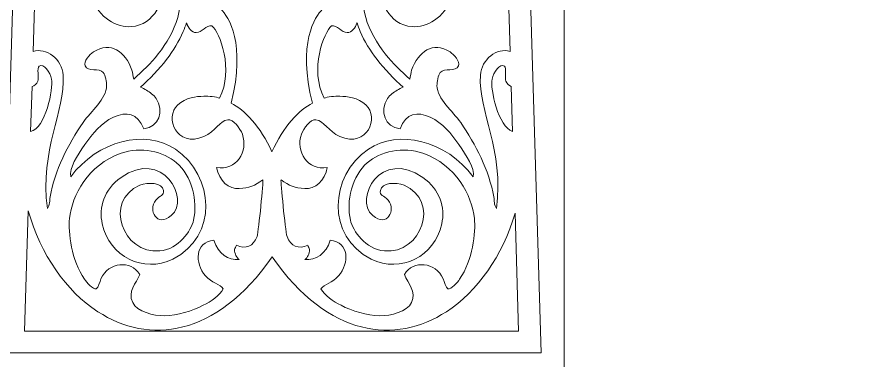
# Model space of a CAD drawing. Header units: millimetres. Extents: x -450 to 450, y -635 to 635.
# Drawn here: x -93.7 to 21.5, y 429.1 to 476.2 of the extents above; entities that cross this region are included whole.
import ezdxf

# ---------------------------------------------------------------- set-up
doc = ezdxf.new("R2010")
doc.units = ezdxf.units.MM
doc.header["$MEASUREMENT"] = 0
doc.layers.add('Camada 1', color=7, linetype='Continuous')

msp = doc.modelspace()

# ---------------------------------------------------------------- linework, layer by layer
at = {"layer": 'Camada 1', "color": 250, "lineweight": 20}
for points, knots in [([(-165.5788, 630.1801), (-165.5788, 630.1801), (-159.5333, 430.1057), (-159.5333, 430.1057), (-159.5333, 430.1057), (-159.5333, 430.1057), (-97.7235, 430.1057), (-97.7235, 430.1057), (-97.7235, 430.1057), (-97.7235, 430.1057), (-91.678, 630.1801), (-91.678, 630.1801), (-91.678, 630.1801), (-91.678, 630.1801), (-165.5788, 630.1801), (-165.5788, 630.1801)], [0, 0, 0, 0, 0.2, 0.2, 0.2, 0.2, 0.4, 0.4, 0.4, 0.4, 0.6, 0.6, 0.6, 0.6, 1, 1, 1, 1]), ([(-21.8227, 430.1057), (-21.8227, 430.1057), (-27.8682, 630.1801), (-27.8682, 630.1801), (-27.8682, 630.1801), (-27.8682, 630.1801), (-89.678, 630.1801), (-89.678, 630.1801), (-89.678, 630.1801), (-89.678, 630.1801), (-95.7235, 430.1057), (-95.7235, 430.1057), (-95.7235, 430.1057), (-95.7235, 430.1057), (-21.8227, 430.1057), (-21.8227, 430.1057)], [0, 0, 0, 0, 0.2, 0.2, 0.2, 0.2, 0.4, 0.4, 0.4, 0.4, 0.6, 0.6, 0.6, 0.6, 1, 1, 1, 1]), ([(1.3334, 406.1801), (1.3334, 406.1801), (26.3334, 406.1801), (26.3334, 406.1801), (26.3334, 406.1801), (26.3334, 406.1801), (26.3334, 412.1801), (26.3334, 412.1801), (26.3334, 412.1801), (26.3334, 412.1801), (46.3334, 412.1801), (46.3334, 412.1801), (46.3334, 412.1801), (46.3334, 412.1801), (46.3334, 512.1801), (46.3334, 512.1801), (46.3334, 512.1801), (46.3334, 512.1801), (26.3334, 512.1801), (26.3334, 512.1801), (26.3334, 512.1801), (26.3334, 512.1801), (26.3334, 518.1801), (26.3334, 518.1801), (26.3334, 518.1801), (26.3334, 518.1801), (1.3334, 518.1801), (1.3334, 518.1801), (1.3334, 518.1801), (1.3334, 518.1801), (1.3334, 512.1801), (1.3334, 512.1801), (1.3334, 512.1801), (1.3334, 512.1801), (-18.6666, 512.1801), (-18.6666, 512.1801), (-18.6666, 512.1801), (-18.6666, 512.1801), (-18.6666, 412.1801), (-18.6666, 412.1801), (-18.6666, 412.1801), (-18.6666, 412.1801), (1.3334, 412.1801), (1.3334, 412.1801), (1.3334, 412.1801), (1.3334, 412.1801), (1.3334, 406.1801), (1.3334, 406.1801)], [0, 0, 0, 0, 0.07692308, 0.07692308, 0.07692308, 0.07692308, 0.15384615, 0.15384615, 0.15384615, 0.15384615, 0.23076923, 0.23076923, 0.23076923, 0.23076923, 0.30769231, 0.30769231, 0.30769231, 0.30769231, 0.38461538, 0.38461538, 0.38461538, 0.38461538, 0.46153846, 0.46153846, 0.46153846, 0.46153846, 0.53846154, 0.53846154, 0.53846154, 0.53846154, 0.61538462, 0.61538462, 0.61538462, 0.61538462, 0.69230769, 0.69230769, 0.69230769, 0.69230769, 0.76923077, 0.76923077, 0.76923077, 0.76923077, 0.84615385, 0.84615385, 0.84615385, 0.84615385, 1, 1, 1, 1]), ([(-81.7986, 479.5146), (-83.0676, 482.2448), (-81.9353, 484.6911), (-79.5949, 486.1107), (-79.5949, 486.1107), (-77.5963, 487.312), (-74.9823, 486.2855), (-73.812, 485.3244), (-73.812, 485.3244), (-72.8774, 484.5381), (-72.3226, 483.315), (-71.8819, 482.0919), (-71.8819, 482.0919), (-70.3317, 477.8109), (-71.9861, 474.1392), (-74.3136, 471.1492), (-74.3136, 471.1492), (-75.3523, 469.8147), (-76.5021, 468.7903), (-77.6723, 467.6546), (-77.6723, 467.6546), (-77.7711, 468.0914), (-77.8015, 468.5718), (-77.9307, 468.9214), (-77.9307, 468.9214), (-78.8274, 471.4331), (-80.8335, 472.9621), (-83.1816, 471.4114), (-83.1816, 471.4114), (-83.7135, 471.0837), (-84.5874, 470.1227), (-84.3366, 469.5111), (-84.3366, 469.5111), (-83.9947, 468.6592), (-82.3761, 469.249), (-81.8518, 468.5937), (-81.8518, 468.5937), (-81.5402, 468.2005), (-81.3882, 467.2614), (-81.3882, 466.8027), (-81.3882, 466.8027), (-81.4186, 464.9024), (-83.5235, 463.3299), (-84.6254, 461.7136), (-84.6254, 461.7136), (-86.6695, 458.7213), (-88.5085, 455.1612), (-89.1316, 451.5135), (-89.1316, 451.5135), (-89.2228, 451.0112), (-89.124, 450.3996), (-89.5115, 449.9191), (-89.5115, 449.9191), (-90.5602, 458.0442), (-87.0495, 463.1989), (-87.3458, 468.2224), (-87.3458, 468.2224), (-87.4743, 470.3945), (-89.6768, 472.091), (-91.4724, 471.4653), (-91.4724, 471.4653), (-91.4724, 471.4653), (-90.4862, 504.1058), (-90.4862, 504.1058), (-90.4862, 504.1058), (-89.9215, 501.139), (-88.9085, 498.1888), (-87.4066, 495.4152), (-87.4066, 495.4152), (-85.7576, 498.8226), (-81.335, 492.7943), (-81.0159, 491.1999), (-81.0159, 491.1999), (-80.8259, 490.2606), (-81.1451, 488.7099), (-81.867, 488.8191), (-81.867, 488.8191), (-82.3001, 488.8627), (-82.5129, 490.3043), (-82.832, 490.5664), (-82.832, 490.5664), (-83.7363, 491.3527), (-85.0585, 490.6756), (-85.0965, 489.1249), (-85.0965, 489.1249), (-85.1345, 487.596), (-83.5539, 486.3729), (-81.8974, 486.5912), (-81.8974, 486.5912), (-81.7378, 486.6131), (-81.5934, 486.6349), (-81.449, 486.6786), (-81.449, 486.6786), (-83.4399, 484.9531), (-84.4658, 481.9826), (-83.4171, 478.8593), (-83.4171, 478.8593), (-82.4673, 476.0854), (-79.9292, 474.7094), (-78.0067, 474.8841), (-78.0067, 474.8841), (-74.8227, 475.1244), (-73.2649, 478.6191), (-73.7589, 481.109), (-73.7589, 481.109), (-74.154, 483.1622), (-76.0461, 484.9968), (-77.6343, 484.6474), (-77.6343, 484.6474), (-78.5766, 484.4507), (-79.4429, 483.5116), (-79.5265, 482.9655), (-79.5265, 482.9655), (-79.6481, 482.2666), (-78.835, 480.563), (-77.9155, 480.825), (-77.9155, 480.825), (-76.9048, 481.0872), (-77.2544, 481.939), (-76.2893, 482.354), (-76.2893, 482.354), (-75.0963, 481.2619), (-75.0051, 479.58), (-76.4261, 479.1215), (-76.4261, 479.1215), (-77.7103, 478.7282), (-78.2194, 480.4756), (-79.2757, 480.5411), (-79.2757, 480.5411), (-80.1876, 480.6067), (-80.8411, 479.6456), (-81.7986, 479.5146)], [0, 0, 0, 0, 0.02941176, 0.02941176, 0.02941176, 0.02941176, 0.05882353, 0.05882353, 0.05882353, 0.05882353, 0.08823529, 0.08823529, 0.08823529, 0.08823529, 0.11764706, 0.11764706, 0.11764706, 0.11764706, 0.14705882, 0.14705882, 0.14705882, 0.14705882, 0.17647059, 0.17647059, 0.17647059, 0.17647059, 0.20588235, 0.20588235, 0.20588235, 0.20588235, 0.23529412, 0.23529412, 0.23529412, 0.23529412, 0.26470588, 0.26470588, 0.26470588, 0.26470588, 0.29411765, 0.29411765, 0.29411765, 0.29411765, 0.32352941, 0.32352941, 0.32352941, 0.32352941, 0.35294118, 0.35294118, 0.35294118, 0.35294118, 0.38235294, 0.38235294, 0.38235294, 0.38235294, 0.41176471, 0.41176471, 0.41176471, 0.41176471, 0.44117647, 0.44117647, 0.44117647, 0.44117647, 0.47058824, 0.47058824, 0.47058824, 0.47058824, 0.5, 0.5, 0.5, 0.5, 0.52941176, 0.52941176, 0.52941176, 0.52941176, 0.55882353, 0.55882353, 0.55882353, 0.55882353, 0.58823529, 0.58823529, 0.58823529, 0.58823529, 0.61764706, 0.61764706, 0.61764706, 0.61764706, 0.64705882, 0.64705882, 0.64705882, 0.64705882, 0.67647059, 0.67647059, 0.67647059, 0.67647059, 0.70588235, 0.70588235, 0.70588235, 0.70588235, 0.73529412, 0.73529412, 0.73529412, 0.73529412, 0.76470588, 0.76470588, 0.76470588, 0.76470588, 0.79411765, 0.79411765, 0.79411765, 0.79411765, 0.82352941, 0.82352941, 0.82352941, 0.82352941, 0.85294118, 0.85294118, 0.85294118, 0.85294118, 0.88235294, 0.88235294, 0.88235294, 0.88235294, 0.91176471, 0.91176471, 0.91176471, 0.91176471, 0.94117647, 0.94117647, 0.94117647, 0.94117647, 1, 1, 1, 1]), ([(-30.156, 495.4152), (-28.6325, 498.2401), (-27.6157, 501.2481), (-27.065, 504.2704), (-27.065, 504.2704), (-27.065, 504.2704), (-26.0742, 471.4807), (-26.0742, 471.4807), (-26.0742, 471.4807), (-27.8613, 472.063), (-30.021, 470.3764), (-30.1484, 468.2224), (-30.1484, 468.2224), (-30.4295, 463.1989), (-26.896, 458.0442), (-27.9295, 449.9191), (-27.9295, 449.9191), (-28.3094, 450.3996), (-28.2182, 451.0112), (-28.3094, 451.5135), (-28.3094, 451.5135), (-28.9401, 455.1612), (-30.7943, 458.7213), (-32.846, 461.7136), (-32.846, 461.7136), (-33.9479, 463.3299), (-36.0604, 464.9024), (-36.0984, 466.8027), (-36.0984, 466.8027), (-36.106, 467.2614), (-35.954, 468.2005), (-35.6424, 468.5937), (-35.6424, 468.5937), (-35.1257, 469.249), (-33.4995, 468.6592), (-33.1576, 469.5111), (-33.1576, 469.5111), (-32.9068, 470.1227), (-33.7883, 471.0837), (-34.3126, 471.4114), (-34.3126, 471.4114), (-36.6683, 472.9621), (-38.6668, 471.4331), (-39.5711, 468.9214), (-39.5711, 468.9214), (-39.6927, 468.5718), (-39.7155, 468.0914), (-39.8219, 467.6546), (-39.8219, 467.6546), (-40.9997, 468.7903), (-42.1405, 469.8161), (-43.1806, 471.1492), (-43.1806, 471.1492), (-45.5144, 474.1406), (-47.1929, 477.8109), (-45.6503, 482.0919), (-45.6503, 482.0919), (-45.2019, 483.315), (-44.6548, 484.5381), (-43.7277, 485.3244), (-43.7277, 485.3244), (-42.5575, 486.2855), (-39.9434, 487.312), (-37.9449, 486.1107), (-37.9449, 486.1107), (-35.6044, 484.6911), (-34.4646, 482.2448), (-35.726, 479.5146), (-35.726, 479.5146), (-36.6835, 479.6456), (-37.3294, 480.6067), (-38.2413, 480.5411), (-38.2413, 480.5411), (-39.3127, 480.4756), (-39.8067, 478.7282), (-41.1061, 479.1215), (-41.1061, 479.1215), (-42.5195, 479.58), (-42.4359, 481.2619), (-41.2429, 482.354), (-41.2429, 482.354), (-40.2778, 481.939), (-40.6197, 481.0872), (-39.6167, 480.825), (-39.6167, 480.825), (-38.682, 480.563), (-37.8841, 482.2666), (-37.9981, 482.9655), (-37.9981, 482.9655), (-38.0893, 483.5116), (-38.9556, 484.4507), (-39.9054, 484.6474), (-39.9054, 484.6474), (-41.4936, 484.9968), (-43.3782, 483.1622), (-43.7657, 481.109), (-43.7657, 481.109), (-44.2521, 478.6191), (-42.6867, 475.1244), (-39.5103, 474.8841), (-39.5103, 474.8841), (-37.5802, 474.7094), (-35.0497, 476.0854), (-34.1074, 478.8593), (-34.1074, 478.8593), (-33.0664, 481.9826), (-34.0998, 484.9531), (-36.0984, 486.6786), (-36.0984, 486.6786), (-35.954, 486.6349), (-35.802, 486.6131), (-35.6424, 486.5912), (-35.6424, 486.5912), (-33.9858, 486.3729), (-32.4053, 487.596), (-32.4585, 489.1249), (-32.4585, 489.1249), (-32.4888, 490.6756), (-33.8187, 491.3527), (-34.7229, 490.5664), (-34.7229, 490.5664), (-35.0421, 490.3043), (-35.2473, 488.8627), (-35.6804, 488.8191), (-35.6804, 488.8191), (-36.4023, 488.7099), (-36.7291, 490.2606), (-36.5391, 491.1999), (-36.5391, 491.1999), (-36.2275, 492.7943), (-31.8201, 498.8226), (-30.156, 495.4152)], [0, 0, 0, 0, 0.02941176, 0.02941176, 0.02941176, 0.02941176, 0.05882353, 0.05882353, 0.05882353, 0.05882353, 0.08823529, 0.08823529, 0.08823529, 0.08823529, 0.11764706, 0.11764706, 0.11764706, 0.11764706, 0.14705882, 0.14705882, 0.14705882, 0.14705882, 0.17647059, 0.17647059, 0.17647059, 0.17647059, 0.20588235, 0.20588235, 0.20588235, 0.20588235, 0.23529412, 0.23529412, 0.23529412, 0.23529412, 0.26470588, 0.26470588, 0.26470588, 0.26470588, 0.29411765, 0.29411765, 0.29411765, 0.29411765, 0.32352941, 0.32352941, 0.32352941, 0.32352941, 0.35294118, 0.35294118, 0.35294118, 0.35294118, 0.38235294, 0.38235294, 0.38235294, 0.38235294, 0.41176471, 0.41176471, 0.41176471, 0.41176471, 0.44117647, 0.44117647, 0.44117647, 0.44117647, 0.47058824, 0.47058824, 0.47058824, 0.47058824, 0.5, 0.5, 0.5, 0.5, 0.52941176, 0.52941176, 0.52941176, 0.52941176, 0.55882353, 0.55882353, 0.55882353, 0.55882353, 0.58823529, 0.58823529, 0.58823529, 0.58823529, 0.61764706, 0.61764706, 0.61764706, 0.61764706, 0.64705882, 0.64705882, 0.64705882, 0.64705882, 0.67647059, 0.67647059, 0.67647059, 0.67647059, 0.70588235, 0.70588235, 0.70588235, 0.70588235, 0.73529412, 0.73529412, 0.73529412, 0.73529412, 0.76470588, 0.76470588, 0.76470588, 0.76470588, 0.79411765, 0.79411765, 0.79411765, 0.79411765, 0.82352941, 0.82352941, 0.82352941, 0.82352941, 0.85294118, 0.85294118, 0.85294118, 0.85294118, 0.88235294, 0.88235294, 0.88235294, 0.88235294, 0.91176471, 0.91176471, 0.91176471, 0.91176471, 0.94117647, 0.94117647, 0.94117647, 0.94117647, 1, 1, 1, 1]), ([(-58.7585, 481.655), (-57.1171, 478.3569), (-54.3283, 477.0465), (-51.7826, 477.3086), (-51.7826, 477.3086), (-52.8617, 476.2384), (-55.2326, 472.6125), (-53.1732, 464.3783), (-53.1732, 464.3783), (-54.921, 463.5046), (-57.2007, 461.1676), (-58.7281, 457.7166), (-58.7281, 457.7166), (-60.2707, 461.1676), (-62.558, 463.5046), (-64.3057, 464.3783), (-64.3057, 464.3783), (-62.2692, 472.6125), (-64.6477, 476.2384), (-65.7343, 477.3086), (-65.7343, 477.3086), (-63.1811, 477.0465), (-60.3999, 478.3569), (-58.7585, 481.655)], [0, 0, 0, 0, 0.14285714, 0.14285714, 0.14285714, 0.14285714, 0.28571429, 0.28571429, 0.28571429, 0.28571429, 0.42857143, 0.42857143, 0.42857143, 0.42857143, 0.57142857, 0.57142857, 0.57142857, 0.57142857, 0.71428571, 0.71428571, 0.71428571, 0.71428571, 1, 1, 1, 1]), ([(-63.2115, 452.6494), (-61.8513, 452.7585), (-61.0762, 453.0425), (-59.9591, 453.8506), (-59.9591, 453.8506), (-59.8983, 453.6977), (-60.5138, 446.9924), (-60.7722, 446.0969), (-60.7722, 446.0969), (-61.2358, 444.7208), (-62.3528, 444.3058), (-63.599, 444.8737), (-63.599, 444.8737), (-63.6978, 444.6771), (-63.7814, 444.4806), (-63.865, 444.3058), (-63.865, 444.3058), (-63.8194, 443.6943), (-63.5762, 443.2137), (-63.2115, 442.908), (-63.2115, 442.908), (-64.6857, 442.7988), (-66.1219, 443.6724), (-66.6918, 445.5726), (-66.6918, 445.5726), (-69.3059, 445.2669), (-69.3515, 442.4711), (-67.8165, 440.6801), (-67.8165, 440.6801), (-67.0338, 439.7627), (-65.8179, 439.4788), (-65.4, 438.911), (-65.4, 438.911), (-65.8407, 437.9936), (-67.1022, 437.1636), (-68.1508, 436.6394), (-68.1508, 436.6394), (-69.625, 435.8749), (-71.7223, 435.1979), (-73.4169, 435.1979), (-73.4169, 435.1979), (-75.0203, 435.1979), (-77.186, 435.7439), (-77.8167, 437.0325), (-77.8167, 437.0325), (-78.5538, 438.5396), (-77.3152, 439.6536), (-76.8516, 440.8767), (-76.8516, 440.8767), (-78.0295, 442.8861), (-81.1527, 442.5803), (-82.1633, 440.2869), (-82.1633, 440.2869), (-82.3305, 439.9156), (-82.5053, 439.0201), (-82.8092, 438.911), (-82.8092, 438.911), (-83.25, 438.7581), (-84.1542, 439.8501), (-84.405, 440.2214), (-84.405, 440.2214), (-86.2136, 442.7988), (-86.6771, 446.6428), (-86.4719, 448.565), (-86.4719, 448.565), (-86.1452, 451.6883), (-83.9567, 455.9256), (-79.4125, 457.52), (-79.4125, 457.52), (-76.7528, 458.4592), (-73.5765, 457.7603), (-71.7907, 456.2095), (-71.7907, 456.2095), (-69.7542, 454.4403), (-68.8499, 450.9457), (-69.4654, 448.3246), (-69.4654, 448.3246), (-69.7998, 446.8395), (-71.5096, 444.3495), (-74.1084, 444.1093), (-74.1084, 444.1093), (-79.1921, 443.6287), (-81.8366, 450.9894), (-76.8364, 453.1079), (-76.8364, 453.1079), (-75.7498, 453.5666), (-73.7285, 453.5229), (-73.5765, 452.3872), (-73.5765, 452.3872), (-73.4777, 451.6446), (-74.0324, 451.7975), (-74.6555, 451.0549), (-74.6555, 451.0549), (-75.7574, 449.7226), (-74.496, 447.2544), (-72.5278, 448.9581), (-72.5278, 448.9581), (-69.8758, 451.2733), (-73.7209, 458.219), (-79.4125, 454.1783), (-79.4125, 454.1783), (-81.753, 452.5183), (-82.4862, 450.0908), (-81.9885, 447.8005), (-81.9885, 447.8005), (-81.0196, 443.3417), (-76.352, 440.9718), (-72.3075, 442.9953), (-72.3075, 442.9953), (-66.0935, 446.1045), (-66.593, 454.3966), (-71.9579, 458.066), (-71.9579, 458.066), (-76.0233, 460.84), (-82.6345, 459.2892), (-86.3124, 454.2656), (-86.3124, 454.2656), (-86.5327, 455.4888), (-85.4309, 457.1706), (-84.367, 458.6995), (-84.367, 458.6995), (-83.3032, 460.2065), (-82.1481, 461.648), (-80.4535, 462.4563), (-80.4535, 462.4563), (-78.7058, 463.2644), (-77.1404, 463.0459), (-76.3045, 460.8617), (-76.3045, 460.8617), (-74.1844, 461.0365), (-73.5005, 463.3736), (-74.5871, 465.0117), (-74.5871, 465.0117), (-74.9367, 465.5359), (-75.461, 465.8417), (-75.9398, 466.1693), (-75.9398, 466.1693), (-76.1753, 466.3222), (-76.4641, 466.4314), (-76.7301, 466.5624), (-76.7301, 466.5624), (-75.5446, 467.6546), (-74.1345, 469.1431), (-73.1889, 470.3629), (-73.1889, 470.3629), (-72.2045, 471.6328), (-71.4601, 472.8946), (-70.8864, 474.2071), (-70.8864, 474.2071), (-70.7155, 474.598), (-70.5673, 475.0152), (-70.4457, 475.4084), (-70.4457, 475.4084), (-70.4381, 475.3865), (-70.4153, 475.3647), (-70.4001, 475.3428), (-70.4001, 475.3428), (-70.2405, 474.7967), (-69.7238, 474.0542), (-69.0931, 474.076), (-69.0931, 474.076), (-68.318, 474.0978), (-67.7557, 475.0808), (-66.9426, 474.9934), (-66.9426, 474.9934), (-65.8863, 474.1634), (-63.9106, 468.9432), (-65.9091, 465.0772), (-65.9091, 465.0772), (-66.3575, 465.2302), (-67.3985, 465.383), (-68.0748, 465.3393), (-68.0748, 465.3393), (-69.1007, 465.2957), (-70.5217, 465.1646), (-71.6235, 464.1598), (-71.6235, 464.1598), (-73.5005, 462.4344), (-71.8254, 458.1879), (-68.0444, 459.8134), (-68.0444, 459.8134), (-66.4909, 460.4812), (-65.8711, 461.9976), (-64.7693, 462.1067), (-64.7693, 462.1067), (-64.0094, 462.1723), (-63.0823, 460.9491), (-62.7783, 460.1191), (-62.7783, 460.1191), (-61.9349, 457.7821), (-63.6446, 455.0082), (-66.3119, 455.5762), (-66.3119, 455.5762), (-65.9775, 453.6977), (-64.6097, 452.5401), (-63.2115, 452.6494)], [0, 0, 0, 0, 0.02, 0.02, 0.02, 0.02, 0.04, 0.04, 0.04, 0.04, 0.06, 0.06, 0.06, 0.06, 0.08, 0.08, 0.08, 0.08, 0.1, 0.1, 0.1, 0.1, 0.12, 0.12, 0.12, 0.12, 0.14, 0.14, 0.14, 0.14, 0.16, 0.16, 0.16, 0.16, 0.18, 0.18, 0.18, 0.18, 0.2, 0.2, 0.2, 0.2, 0.22, 0.22, 0.22, 0.22, 0.24, 0.24, 0.24, 0.24, 0.26, 0.26, 0.26, 0.26, 0.28, 0.28, 0.28, 0.28, 0.3, 0.3, 0.3, 0.3, 0.32, 0.32, 0.32, 0.32, 0.34, 0.34, 0.34, 0.34, 0.36, 0.36, 0.36, 0.36, 0.38, 0.38, 0.38, 0.38, 0.4, 0.4, 0.4, 0.4, 0.42, 0.42, 0.42, 0.42, 0.44, 0.44, 0.44, 0.44, 0.46, 0.46, 0.46, 0.46, 0.48, 0.48, 0.48, 0.48, 0.5, 0.5, 0.5, 0.5, 0.52, 0.52, 0.52, 0.52, 0.54, 0.54, 0.54, 0.54, 0.56, 0.56, 0.56, 0.56, 0.58, 0.58, 0.58, 0.58, 0.6, 0.6, 0.6, 0.6, 0.62, 0.62, 0.62, 0.62, 0.64, 0.64, 0.64, 0.64, 0.66, 0.66, 0.66, 0.66, 0.68, 0.68, 0.68, 0.68, 0.7, 0.7, 0.7, 0.7, 0.72, 0.72, 0.72, 0.72, 0.74, 0.74, 0.74, 0.74, 0.76, 0.76, 0.76, 0.76, 0.78, 0.78, 0.78, 0.78, 0.8, 0.8, 0.8, 0.8, 0.82, 0.82, 0.82, 0.82, 0.84, 0.84, 0.84, 0.84, 0.86, 0.86, 0.86, 0.86, 0.88, 0.88, 0.88, 0.88, 0.9, 0.9, 0.9, 0.9, 0.92, 0.92, 0.92, 0.92, 0.94, 0.94, 0.94, 0.94, 0.96, 0.96, 0.96, 0.96, 1, 1, 1, 1]), ([(-41.1517, 460.8617), (-40.331, 463.0459), (-38.7732, 463.2644), (-37.0254, 462.4563), (-37.0254, 462.4563), (-35.3233, 461.648), (-34.1606, 460.2065), (-33.0968, 458.6995), (-33.0968, 458.6995), (-32.0253, 457.1706), (-30.9083, 455.4888), (-31.1286, 454.2656), (-31.1286, 454.2656), (-34.8141, 459.2892), (-41.448, 460.84), (-45.4983, 458.066), (-45.4983, 458.066), (-50.8556, 454.3966), (-51.3326, 446.1038), (-45.1107, 442.9953), (-45.1107, 442.9953), (-41.0589, 440.9711), (-36.4033, 443.3431), (-35.4448, 447.8005), (-35.4448, 447.8005), (-34.952, 450.0921), (-35.6956, 452.5183), (-38.0285, 454.1783), (-38.0285, 454.1783), (-43.7277, 458.219), (-47.5652, 451.2733), (-44.9056, 448.9581), (-44.9056, 448.9581), (-42.9222, 447.2544), (-41.6684, 449.7226), (-42.7855, 451.0549), (-42.7855, 451.0549), (-43.401, 451.7975), (-43.9633, 451.6446), (-43.8645, 452.3872), (-43.8645, 452.3872), (-43.7201, 453.5229), (-41.6988, 453.5666), (-40.6045, 453.1079), (-40.6045, 453.1079), (-35.6044, 450.9894), (-38.2261, 443.6287), (-43.3098, 444.1093), (-43.3098, 444.1093), (-45.9162, 444.3495), (-47.626, 446.8395), (-47.968, 448.3246), (-47.968, 448.3246), (-48.5911, 450.9457), (-47.6944, 454.4403), (-45.6579, 456.2095), (-45.6579, 456.2095), (-43.8873, 457.7603), (-40.7033, 458.4592), (-38.0437, 457.52), (-38.0437, 457.52), (-33.4995, 455.9256), (-31.2958, 451.6883), (-30.9691, 448.565), (-30.9691, 448.565), (-30.7487, 446.6428), (-31.197, 442.7988), (-33.0056, 440.2214), (-33.0056, 440.2214), (-33.2487, 439.8501), (-34.153, 438.7581), (-34.6014, 438.911), (-34.6014, 438.911), (-34.8977, 439.0201), (-35.0801, 439.9156), (-35.2473, 440.2869), (-35.2473, 440.2869), (-36.2579, 442.5803), (-39.3811, 442.8861), (-40.5514, 440.8767), (-40.5514, 440.8767), (-40.0954, 439.6536), (-38.8568, 438.5396), (-39.5863, 437.0325), (-39.5863, 437.0325), (-40.2094, 435.7439), (-42.3675, 435.1979), (-43.9709, 435.1979), (-43.9709, 435.1979), (-45.6655, 435.1979), (-47.778, 435.8749), (-49.2522, 436.6394), (-49.2522, 436.6394), (-50.3008, 437.1636), (-51.5623, 437.9936), (-52.0106, 438.911), (-52.0106, 438.911), (-51.5775, 439.4788), (-50.3692, 439.7627), (-49.5941, 440.6801), (-49.5941, 440.6801), (-48.0591, 442.4711), (-48.1123, 445.2669), (-50.734, 445.5726), (-50.734, 445.5726), (-51.2963, 443.6724), (-52.7249, 442.7988), (-54.1991, 442.908), (-54.1991, 442.908), (-53.8344, 443.2137), (-53.5988, 443.6943), (-53.5532, 444.3058), (-53.5532, 444.3058), (-53.6444, 444.4806), (-53.7356, 444.6771), (-53.8192, 444.8737), (-53.8192, 444.8737), (-55.0654, 444.3058), (-56.19, 444.7208), (-56.6536, 446.0969), (-56.6536, 446.0969), (-56.9119, 446.9924), (-57.5427, 453.6977), (-57.4819, 453.8506), (-57.4819, 453.8506), (-56.3648, 453.0425), (-55.5897, 452.7585), (-54.2295, 452.6494), (-54.2295, 452.6494), (-52.8389, 452.5401), (-51.4635, 453.6977), (-51.1443, 455.5762), (-51.1443, 455.5762), (-53.804, 455.0082), (-55.5289, 457.7821), (-54.6854, 460.1191), (-54.6854, 460.1191), (-54.3739, 460.9491), (-53.462, 462.1723), (-52.7021, 462.1067), (-52.7021, 462.1067), (-51.6003, 461.9976), (-50.9733, 460.4795), (-49.4194, 459.8134), (-49.4194, 459.8134), (-45.6238, 458.1863), (-43.9785, 462.4344), (-45.8554, 464.1598), (-45.8554, 464.1598), (-46.9649, 465.1646), (-48.3783, 465.2957), (-49.4042, 465.3393), (-49.4042, 465.3393), (-50.0805, 465.383), (-51.1291, 465.2302), (-51.5699, 465.0772), (-51.5699, 465.0772), (-53.5912, 468.9432), (-51.6155, 474.1634), (-50.5668, 474.9934), (-50.5668, 474.9934), (-49.7537, 475.0808), (-49.1838, 474.0978), (-48.4087, 474.076), (-48.4087, 474.076), (-47.7856, 474.0542), (-47.2764, 474.7967), (-47.1017, 475.3428), (-47.1017, 475.3428), (-47.0941, 475.3647), (-47.0789, 475.3865), (-47.0637, 475.4084), (-47.0637, 475.4084), (-46.9345, 475.0152), (-46.7891, 474.6006), (-46.6153, 474.2071), (-46.6153, 474.2071), (-46.0369, 472.8971), (-45.2995, 471.6308), (-44.3128, 470.3629), (-44.3128, 470.3629), (-43.3619, 469.141), (-41.9496, 467.6546), (-40.7565, 466.5624), (-40.7565, 466.5624), (-41.0225, 466.4314), (-41.3113, 466.3222), (-41.5468, 466.1693), (-41.5468, 466.1693), (-42.0332, 465.8417), (-42.5499, 465.5359), (-42.8918, 465.0117), (-42.8918, 465.0117), (-43.9709, 463.3736), (-43.2794, 461.0365), (-41.1517, 460.8617)], [0, 0, 0, 0, 0.02, 0.02, 0.02, 0.02, 0.04, 0.04, 0.04, 0.04, 0.06, 0.06, 0.06, 0.06, 0.08, 0.08, 0.08, 0.08, 0.1, 0.1, 0.1, 0.1, 0.12, 0.12, 0.12, 0.12, 0.14, 0.14, 0.14, 0.14, 0.16, 0.16, 0.16, 0.16, 0.18, 0.18, 0.18, 0.18, 0.2, 0.2, 0.2, 0.2, 0.22, 0.22, 0.22, 0.22, 0.24, 0.24, 0.24, 0.24, 0.26, 0.26, 0.26, 0.26, 0.28, 0.28, 0.28, 0.28, 0.3, 0.3, 0.3, 0.3, 0.32, 0.32, 0.32, 0.32, 0.34, 0.34, 0.34, 0.34, 0.36, 0.36, 0.36, 0.36, 0.38, 0.38, 0.38, 0.38, 0.4, 0.4, 0.4, 0.4, 0.42, 0.42, 0.42, 0.42, 0.44, 0.44, 0.44, 0.44, 0.46, 0.46, 0.46, 0.46, 0.48, 0.48, 0.48, 0.48, 0.5, 0.5, 0.5, 0.5, 0.52, 0.52, 0.52, 0.52, 0.54, 0.54, 0.54, 0.54, 0.56, 0.56, 0.56, 0.56, 0.58, 0.58, 0.58, 0.58, 0.6, 0.6, 0.6, 0.6, 0.62, 0.62, 0.62, 0.62, 0.64, 0.64, 0.64, 0.64, 0.66, 0.66, 0.66, 0.66, 0.68, 0.68, 0.68, 0.68, 0.7, 0.7, 0.7, 0.7, 0.72, 0.72, 0.72, 0.72, 0.74, 0.74, 0.74, 0.74, 0.76, 0.76, 0.76, 0.76, 0.78, 0.78, 0.78, 0.78, 0.8, 0.8, 0.8, 0.8, 0.82, 0.82, 0.82, 0.82, 0.84, 0.84, 0.84, 0.84, 0.86, 0.86, 0.86, 0.86, 0.88, 0.88, 0.88, 0.88, 0.9, 0.9, 0.9, 0.9, 0.92, 0.92, 0.92, 0.92, 0.94, 0.94, 0.94, 0.94, 0.96, 0.96, 0.96, 0.96, 1, 1, 1, 1]), ([(-88.934, 467.6764), (-88.655, 466.3645), (-89.7883, 460.9196), (-91.8039, 460.4938), (-91.8039, 460.4938), (-91.8039, 460.4938), (-91.6178, 466.6553), (-91.6178, 466.6553), (-91.6178, 466.6553), (-91.2873, 466.7661), (-90.9944, 467.0226), (-90.8109, 467.4143), (-90.8109, 467.4143), (-90.6362, 467.8074), (-90.9933, 469.2053), (-90.6286, 469.4455), (-90.6286, 469.4455), (-90.0131, 469.8824), (-89.1316, 468.6155), (-88.934, 467.6764)], [0, 0, 0, 0, 0.16666667, 0.16666667, 0.16666667, 0.16666667, 0.33333333, 0.33333333, 0.33333333, 0.33333333, 0.5, 0.5, 0.5, 0.5, 0.66666667, 0.66666667, 0.66666667, 0.66666667, 1, 1, 1, 1]), ([(-26.668, 467.4143), (-26.4987, 467.0475), (-26.2326, 466.7994), (-25.9291, 466.6783), (-25.9291, 466.6783), (-25.9291, 466.6783), (-25.7429, 460.5158), (-25.7429, 460.5158), (-25.7429, 460.5158), (-27.7087, 461.0794), (-28.8211, 466.3839), (-28.5526, 467.6764), (-28.5526, 467.6764), (-28.3626, 468.6155), (-27.4811, 469.8824), (-26.8656, 469.4455), (-26.8656, 469.4455), (-26.5009, 469.2053), (-26.8504, 467.8074), (-26.668, 467.4143)], [0, 0, 0, 0, 0.16666667, 0.16666667, 0.16666667, 0.16666667, 0.33333333, 0.33333333, 0.33333333, 0.33333333, 0.5, 0.5, 0.5, 0.5, 0.66666667, 0.66666667, 0.66666667, 0.66666667, 1, 1, 1, 1]), ([(-82.5889, 435.7657), (-75.6254, 431.2572), (-66.4334, 432.1837), (-58.6977, 443.2793), (-58.6977, 443.2793), (-50.9543, 432.1837), (-41.7624, 431.2572), (-34.8141, 435.7657), (-34.8141, 435.7657), (-30.5261, 438.5481), (-27.1179, 443.4347), (-25.4037, 449.2903), (-25.4037, 449.2903), (-25.4037, 449.2903), (-24.9147, 433.1057), (-24.9147, 433.1057), (-24.9147, 433.1057), (-24.9147, 433.1057), (-92.6315, 433.1057), (-92.6315, 433.1057), (-92.6315, 433.1057), (-92.6315, 433.1057), (-92.1324, 449.6249), (-92.1324, 449.6249), (-92.1324, 449.6249), (-90.4393, 443.621), (-86.9678, 438.6009), (-82.5889, 435.7657)], [0, 0, 0, 0, 0.125, 0.125, 0.125, 0.125, 0.25, 0.25, 0.25, 0.25, 0.375, 0.375, 0.375, 0.375, 0.5, 0.5, 0.5, 0.5, 0.625, 0.625, 0.625, 0.625, 0.75, 0.75, 0.75, 0.75, 1, 1, 1, 1])]:
    msp.add_open_spline(points, degree=3, knots=knots, dxfattribs=at)

doc.saveas('drawing.dxf')
